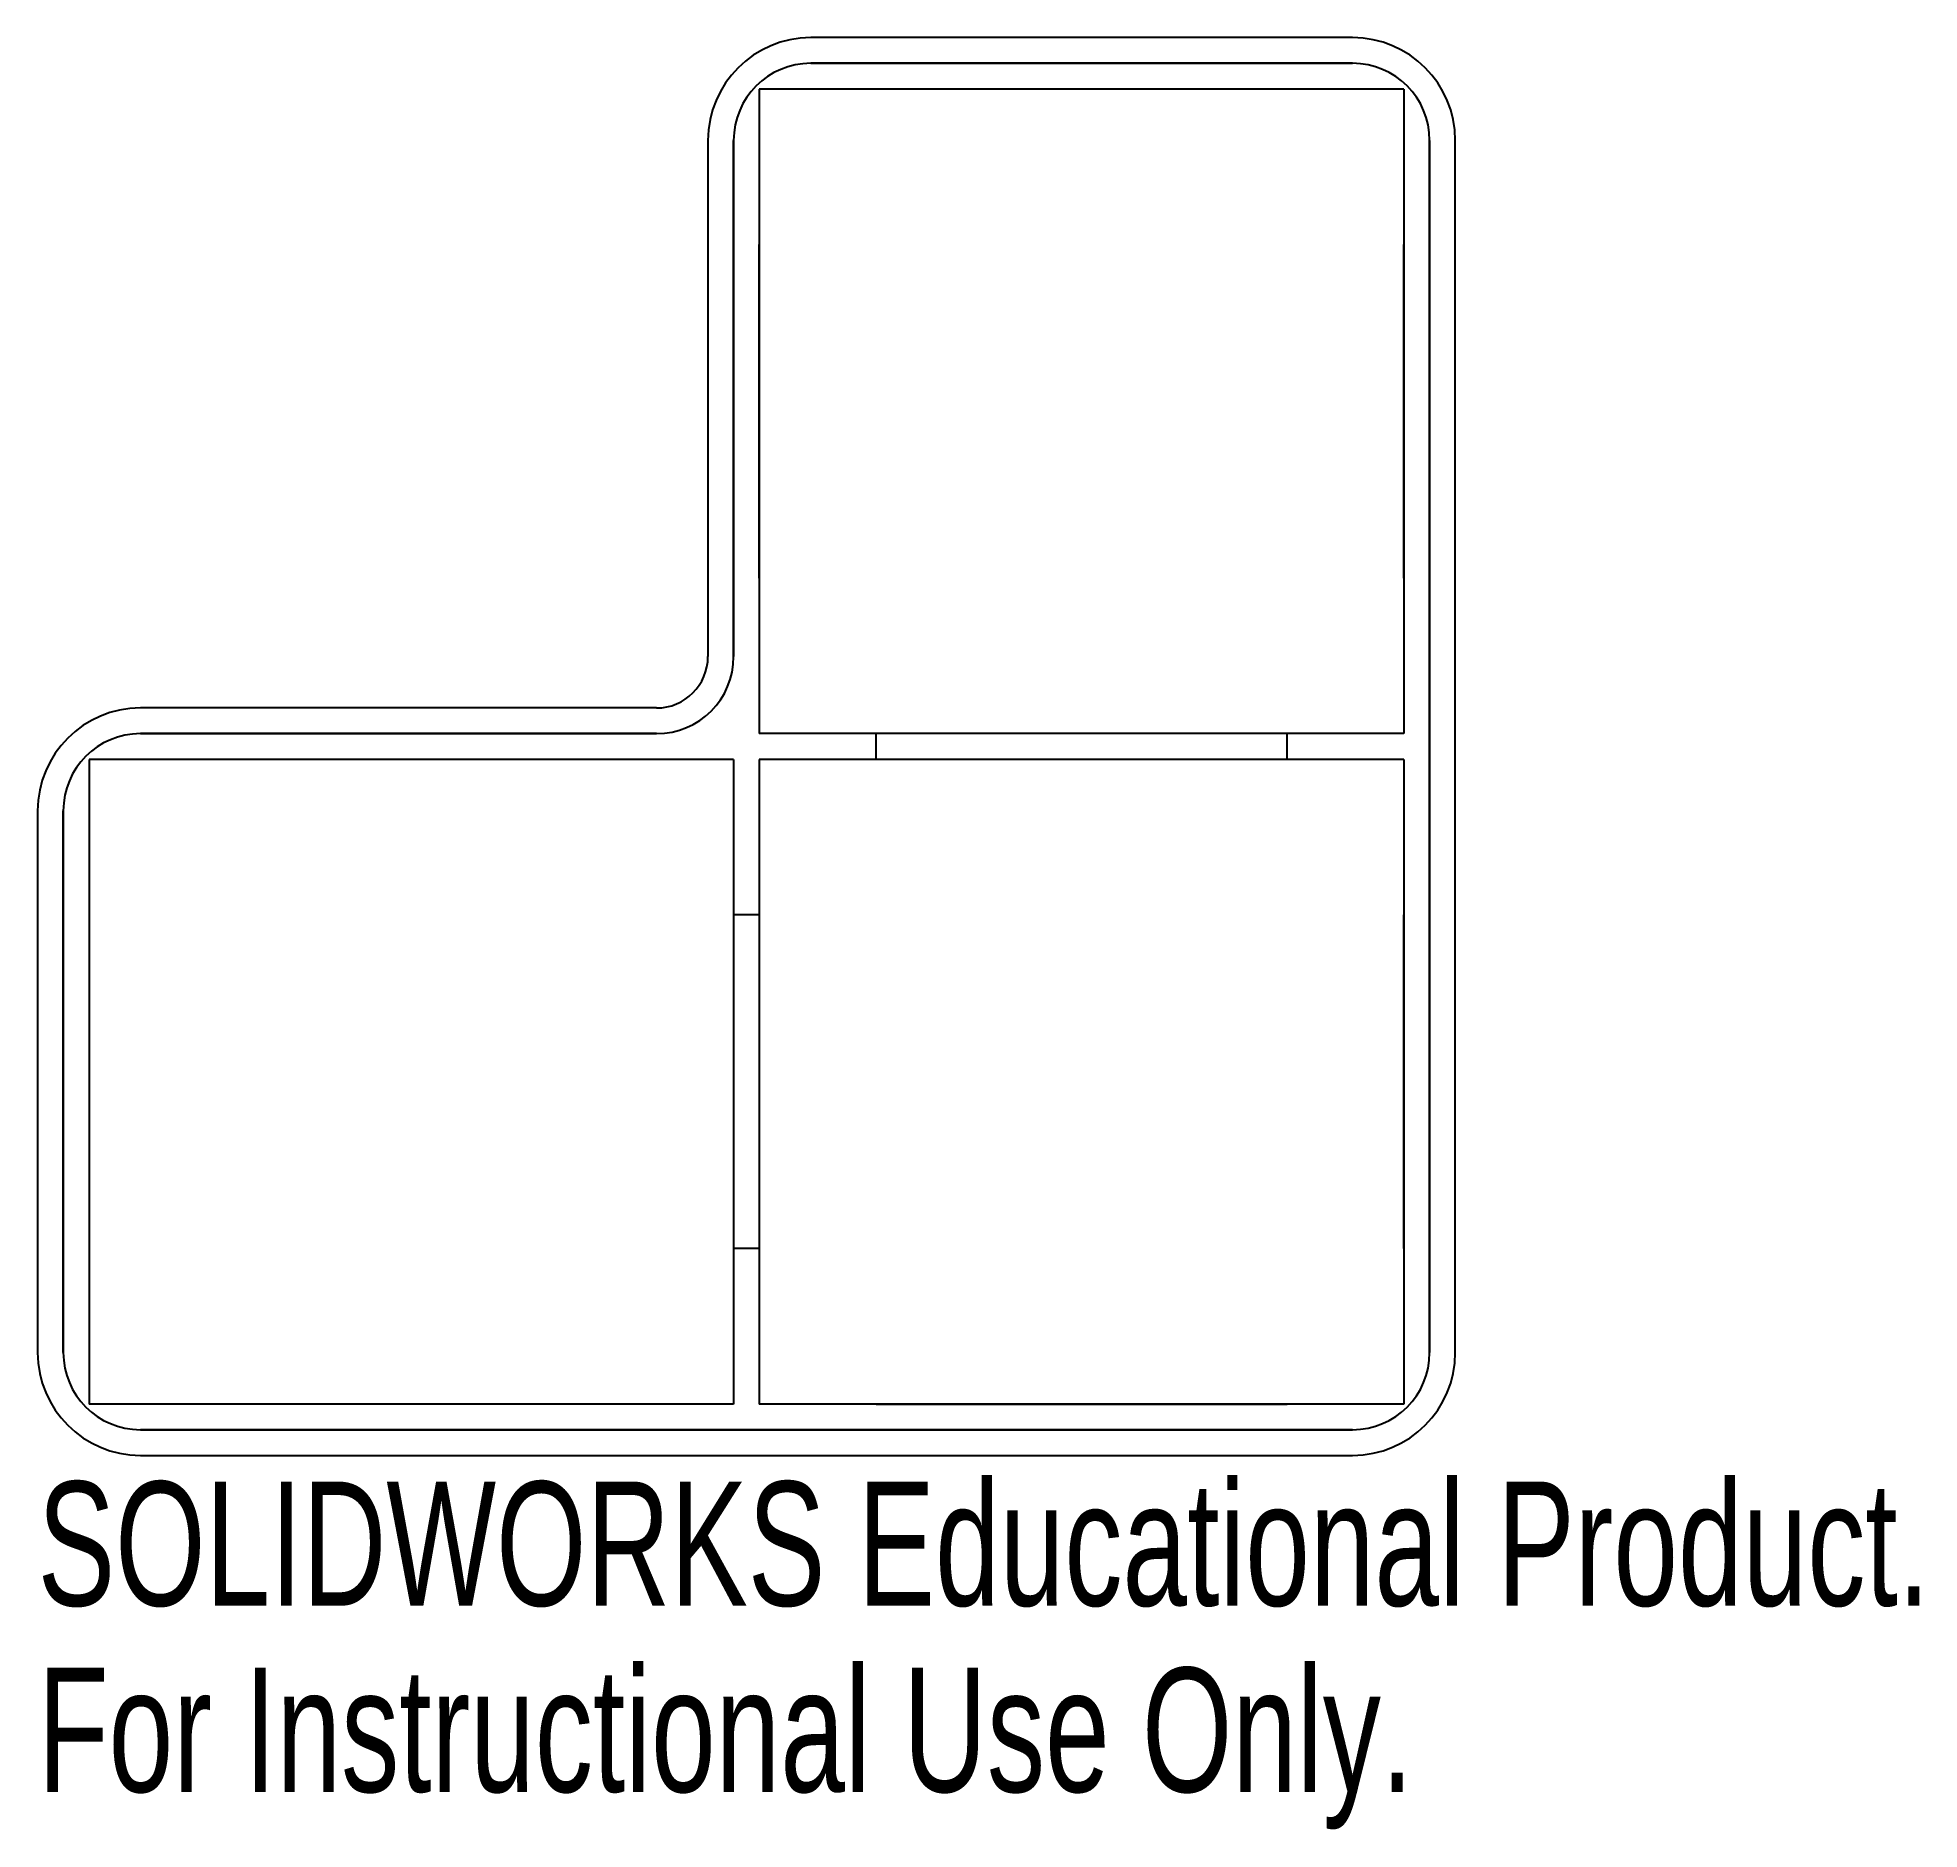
# Model space of a CAD drawing. Header units: millimetres. Extents: x -23.7 to 49.6, y -46.1 to 23.7.
import ezdxf

# ---------------------------------------------------------------- set-up
doc = ezdxf.new("R2010")
doc.units = ezdxf.units.MM
doc.styles.add('SLDTEXTSTYLE0', font='TXT', dxfattribs={"width": 0.7})

msp = doc.modelspace()

# ---------------------------------------------------------------- linework, layer by layer
at = {"color": 7, "linetype": 'Continuous'}
for p, q in [((27.5, 23.7), (6.4, 23.7)), ((27.5, 22.7), (6.4, 22.7)), ((4.4, 21.7), (4.4, -3.4)), ((29.5, 21.7), (4.4, 21.7)), ((4.4, 21.7), (4.4, -3.4)), ((29.5, 21.7), (4.4, 21.7)), ((29.5, 21.7), (29.5, -3.4)), ((29.5, 21.7), (29.5, -3.4)), ((2.4, 19.7), (2.4, -0.4)), ((3.4, 19.7), (3.4, -0.4)), ((30.5, -27.5), (30.5, 19.7)), ((31.5, -27.5), (31.5, 19.7)), ((0.4, -2.4), (-19.7, -2.4)), ((0.4, -3.4), (-19.7, -3.4)), ((29.5, -3.4), (4.4, -3.4)), ((29.5, -3.4), (4.4, -3.4)), ((24.95, -3.4), (8.95, -3.4)), ((8.95, -4.4), (8.95, -3.4)), ((24.95, -4.4), (24.95, -3.4)), ((-21.7, -4.4), (-21.7, -29.5)), ((3.4, -4.4), (-21.7, -4.4)), ((-21.7, -4.4), (-21.7, -29.5)), ((3.4, -4.4), (-21.7, -4.4)), ((3.4, -4.4), (3.4, -29.5)), ((3.4, -4.4), (3.4, -29.5)), ((4.4, -4.4), (4.4, -29.5)), ((29.5, -4.4), (4.4, -4.4)), ((4.4, -4.4), (4.4, -29.5)), ((29.5, -4.4), (4.4, -4.4)), ((24.95, -4.4), (8.95, -4.4)), ((29.5, -4.4), (29.5, -29.5)), ((29.5, -4.4), (29.5, -29.5)), ((-23.7, -6.4), (-23.7, -27.5)), ((-22.7, -6.4), (-22.7, -27.5)), ((4.4, -10.45), (3.4, -10.45)), ((3.4, -10.45), (3.4, -23.45)), ((4.4, -10.45), (4.4, -23.45)), ((4.4, -23.45), (3.4, -23.45)), ((3.4, -29.5), (-21.7, -29.5)), ((3.4, -29.5), (-21.7, -29.5)), ((29.5, -29.5), (4.4, -29.5)), ((29.5, -29.5), (4.4, -29.5)), ((-19.7, -30.5), (27.5, -30.5)), ((-19.7, -31.5), (27.5, -31.5))]:
    msp.add_line(p, q, dxfattribs=at)
at = {"color": 7, "linetype": 'Continuous', "lineweight": 25}
for p, q in [((27.5, 23.7), (6.4, 23.7)), ((6.4, 22.7), (27.5, 22.7)), ((24.95, 21.7), (8.95, 21.7)), ((2.4, 19.7), (2.4, -0.4)), ((3.4, -0.4), (3.4, 19.7)), ((30.5, 19.7), (30.5, -27.5)), ((31.5, -27.5), (31.5, 19.7)), ((4.4, 2.65), (4.4, 15.65)), ((29.5, 2.65), (29.5, 15.65)), ((0.4, -2.4), (-19.7, -2.4)), ((-19.7, -3.4), (0.4, -3.4)), ((24.95, -3.4), (8.95, -3.4)), ((8.95, -4.4), (8.95, -3.4)), ((24.95, -4.4), (24.95, -3.4)), ((-1.15, -4.4), (-17.15, -4.4)), ((24.95, -4.4), (8.95, -4.4)), ((-23.7, -6.4), (-23.7, -27.5)), ((-22.7, -27.5), (-22.7, -6.4)), ((-21.7, -10.45), (-21.7, -23.45)), ((3.4, -10.45), (3.4, -23.45)), ((4.4, -10.45), (3.4, -10.45)), ((4.4, -10.45), (4.4, -23.45)), ((29.5, -23.45), (29.5, -10.45)), ((4.4, -23.45), (3.4, -23.45)), ((-1.15, -29.5), (-17.15, -29.5)), ((8.95, -29.5), (24.95, -29.5)), ((27.5, -30.5), (-19.7, -30.5)), ((-19.7, -31.5), (27.5, -31.5))]:
    msp.add_line(p, q, dxfattribs=at)
at = {"color": 7, "linetype": 'Continuous'}
for centre, radius, start, end in [((6.4, 19.7), 4, 90, 180), ((27.5, 19.7), 4, 0, 90), ((6.4, 19.7), 3, 90, 180), ((27.5, 19.7), 3, 0, 90), ((0.4, -0.4), 3, 270, 0), ((0.4, -0.4), 2, 270, 0), ((-19.7, -6.4), 4, 90, 180), ((-19.7, -6.4), 3, 90, 180), ((-19.7, -27.5), 4, 180, 270), ((-19.7, -27.5), 3, 180, 270), ((27.5, -27.5), 3, 270, 0), ((27.5, -27.5), 4, 270, 0)]:
    msp.add_arc(centre, radius, start, end, dxfattribs=at)
at = {"color": 7, "linetype": 'Continuous', "lineweight": 25}
for centre, radius, start, end in [((6.4, 19.7), 4, 90, 180), ((27.5, 19.7), 4, 0, 90), ((6.4, 19.7), 3, 90, 180), ((27.5, 19.7), 3, 0, 90), ((0.4, -0.4), 2, 270, 0), ((0.4, -0.4), 3, 270, 0), ((-19.7, -6.4), 4, 90, 180), ((-19.7, -6.4), 3, 90, 180), ((-19.7, -27.5), 4, 180, 270), ((-19.7, -27.5), 3, 180, 270), ((27.5, -27.5), 4, 270, 0), ((27.5, -27.5), 3, 270, 0)]:
    msp.add_arc(centre, radius, start, end, dxfattribs=at)

# ---------------------------------------------------------------- texts
at = {"color": 7, "linetype": 'Continuous', "char_height": 4.83362, "attachment_point": 1, "style": 'SLDTEXTSTYLE0'}
for s, insert in [('SOLIDWORKS Educational Product.', (-23.7, -32.52)), ('For Instructional Use Only.', (-23.7, -39.77))]:
    msp.add_mtext(s, dxfattribs=dict(at, insert=insert))

doc.saveas('drawing.dxf')
